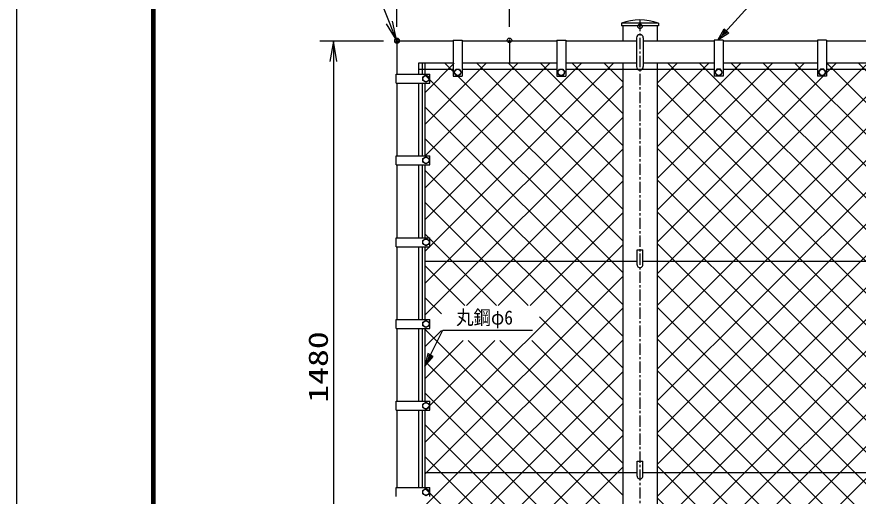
# Model space of a CAD drawing. Units: millimetres, scale not verified. Extents: x -4455 to 4455, y -3150 to 3150.
# Drawn here: x -4455 to -2585, y 985 to 2051 of the extents above; entities that cross this region are included whole.
import ezdxf
from ezdxf.enums import TextEntityAlignment as Align

# ---------------------------------------------------------------- set-up
doc = ezdxf.new("R2010")
doc.units = ezdxf.units.MM
doc.header["$LTSCALE"] = 20
doc.header["$PDMODE"] = 32
doc.header["$PDSIZE"] = 10
doc.linetypes.add('USER1', pattern=[2, 1.25, -0.25, 0.25, -0.25])
for name, color, linetype, lineweight in [('0-1_1', 7, 'Continuous', 25), ('0-2_0', 7, 'Continuous', 25), ('0-3_2', 7, 'Continuous', 25), ('0-4_EXTCNT-L', 2, 'Continuous', 25), ('0-5_DEFPOINTS', 7, 'Continuous', 25), ('0-7_WAKU', 7, 'Continuous', 25)]:
    doc.layers.add(name, color=color, linetype=linetype, lineweight=lineweight)
doc.styles.add('ＭＳ ゴシック', font='')
doc.styles.get('ＭＳ ゴシック').set_extended_font_data('MS Gothic')

# ---------------------------------------------------------------- blocks, each defined once
blk = doc.blocks.new('DARROWS')
at = {"layer": '0-2_0', "color": 2}
blk.add_line((0, 0), (-19.982, 0), dxfattribs=at)
blk.add_lwpolyline([(-20, -3.333), (0, 0), (-20, 3.333)], dxfattribs=at)
blk = doc.blocks.new('X48')
at = {"layer": '0-2_0', "color": 4}
for p, q in [((33265.5, 71449.3), (59604.4, 97788.2)), ((33265.5, 72863.5), (58190.2, 97788.2)), ((33265.5, 74277.7), (56776, 97788.2)), ((33265.5, 87005.6), (44048, 97788.2)), ((33265.5, 88419.8), (42633.8, 97788.2)), ((33265.5, 89834), (41219.6, 97788.2)), ((33265.5, 91248.3), (39805.4, 97788.2)), ((33265.5, 92662.5), (38391.2, 97788.2)), ((33265.5, 94076.7), (36977, 97788.2)), ((33265.5, 95490.9), (35562.8, 97788.2)), ((33265.5, 96905.1), (34148.5, 97788.2)), ((56601.2, 74920.7), (33733.7, 97788.2)), ((34118.6, 70888.2), (61018.6, 97788.2)), ((58015.4, 74920.7), (35147.9, 97788.2)), ((59429.6, 74920.7), (36562.1, 97788.2)), ((61733.5, 74031), (37976.3, 97788.2)), ((43387.1, 93791.7), (39390.6, 97788.2)), ((43387.1, 95205.9), (40804.8, 97788.2)), ((43503.1, 96504.1), (42219, 97788.2)), ((44917.3, 96504.1), (43633.2, 97788.2)), ((44178.2, 96504.1), (45462.3, 97788.2)), ((46331.5, 96504.1), (45047.4, 97788.2)), ((45592.4, 96504.1), (46876.5, 97788.2)), ((47745.7, 96504.1), (46461.6, 97788.2)), ((47006.6, 96504.1), (48290.7, 97788.2)), ((49159.9, 96504.1), (47875.8, 97788.2)), ((48420.8, 96504.1), (49704.9, 97788.2)), ((50574.1, 96504.1), (49290.1, 97788.2)), ((49835, 96504.1), (51119.1, 97788.2)), ((61733.5, 86758.9), (50704.3, 97788.2)), ((51249.3, 96504.1), (52533.3, 97788.2)), ((51349.8, 93776.2), (55361.7, 97788.2)), ((51349.8, 95190.4), (53947.5, 97788.2)), ((61733.5, 88173.1), (52118.5, 97788.2)), ((61733.5, 89587.3), (53532.7, 97788.2)), ((61733.5, 91001.6), (54946.9, 97788.2)), ((61733.5, 92415.8), (56361.1, 97788.2)), ((61733.5, 93830), (57775.3, 97788.2)), ((61733.5, 95244.2), (59189.6, 97788.2)), ((61733.5, 96658.4), (60603.8, 97788.2)), ((43749.4, 79104.7), (61733.5, 97088.8)), ((55186.9, 74920.7), (33265.5, 96842.1)), ((33265.5, 85591.4), (43387.1, 95713)), ((53772.7, 74920.7), (33265.5, 95427.9)), ((45163.6, 79104.7), (61733.5, 95674.6)), ((61733.5, 85344.7), (51349.8, 95728.4)), ((33265.5, 84177.2), (43387.1, 94298.7)), ((46577.8, 79104.7), (61733.5, 94260.4)), ((61733.5, 83930.5), (51349.8, 94314.2)), ((52358.5, 74920.7), (33265.5, 94013.7)), ((33265.5, 82763), (43387.1, 92884.5)), ((33265.5, 75691.9), (50352.9, 92779.3)), ((33265.5, 77106.1), (48938.7, 92779.3)), ((33265.5, 78520.3), (47524.5, 92779.3)), ((33265.5, 79934.5), (46110.2, 92779.3)), ((33265.5, 81348.8), (44696, 92779.3)), ((61733.5, 75445.2), (44399.4, 92779.3)), ((61733.5, 76859.4), (45813.6, 92779.3)), ((61733.5, 78273.6), (47227.8, 92779.3)), ((47334, 78446.7), (61733.5, 92846.2)), ((61733.5, 79687.9), (48642.1, 92779.3)), ((61733.5, 81102.1), (50056.3, 92779.3)), ((61733.5, 82516.3), (51349.8, 92900)), ((46760.3, 79104.7), (33265.5, 92599.5)), ((41189.7, 70888.2), (61733.5, 91432)), ((45346.1, 79104.7), (33265.5, 91185.3)), ((43931.9, 79104.7), (33265.5, 89771.1)), ((42603.9, 70888.2), (61733.5, 90017.8)), ((43182.9, 78439.5), (33265.5, 88356.9)), ((44018.1, 70888.2), (61733.5, 88603.6)), ((45432.3, 70888.2), (61733.5, 87189.3)), ((49320, 70888.2), (33265.5, 86942.7)), ((46846.5, 70888.2), (61733.5, 85775.1)), ((47905.8, 70888.2), (33265.5, 85528.4)), ((52293.3, 74920.7), (61733.5, 84360.9)), ((46491.6, 70888.2), (33265.5, 84114.2)), ((45077.4, 70888.2), (33265.5, 82700)), ((53707.5, 74920.7), (61733.5, 82946.7)), ((55121.7, 74920.7), (61733.5, 81532.5)), ((43663.1, 70888.2), (33265.5, 81285.8)), ((56535.9, 74920.7), (61733.5, 80118.3)), ((42248.9, 70888.2), (33265.5, 79871.6)), ((35532.8, 70888.2), (43182.9, 78538.2)), ((57950.1, 74920.7), (61733.5, 78704.1)), ((40834.7, 70888.2), (33265.5, 78457.4)), ((51043.6, 74821.4), (47334, 78531)), ((36947, 70888.2), (44027, 77968.2)), ((38361.2, 70888.2), (45441.2, 77968.2)), ((39775.5, 70888.2), (46855.5, 77968.2)), ((50734.2, 70888.2), (43654.2, 77968.2)), ((52148.4, 70888.2), (45068.4, 77968.2)), ((51043.6, 73407.2), (46482.6, 77968.2)), ((39420.5, 70888.2), (33265.5, 77043.2)), ((59364.4, 74920.7), (61733.5, 77289.9)), ((38006.3, 70888.2), (33265.5, 75628.9)), ((60282.4, 74424.6), (61733.5, 75875.6)), ((58160.2, 70888.2), (61733.5, 74461.4)), ((36592.1, 70888.2), (33265.5, 74214.7)), ((61733.5, 72616.8), (60282.4, 74067.9)), ((48260.7, 70888.2), (51043.6, 73671)), ((49675, 70888.2), (51972.7, 73185.9)), ((51089.2, 70888.2), (53386.9, 73185.9)), ((53562.6, 70888.2), (51264.9, 73185.9)), ((52503.4, 70888.2), (54801.1, 73185.9)), ((54976.9, 70888.2), (52679.1, 73185.9)), ((53917.6, 70888.2), (56215.3, 73185.9)), ((56391.1, 70888.2), (54093.3, 73185.9)), ((55331.8, 70888.2), (57629.5, 73185.9)), ((57805.3, 70888.2), (55507.6, 73185.9)), ((56746, 70888.2), (59043.7, 73185.9)), ((59219.5, 70888.2), (56921.8, 73185.9)), ((60633.7, 70888.2), (58336, 73185.9)), ((59574.4, 70888.2), (61733.5, 73047.2)), ((61733.5, 71202.6), (59750.2, 73185.9)), ((35177.9, 70888.2), (33265.5, 72800.5)), ((60988.7, 70888.2), (61733.5, 71633)), ((33763.6, 70888.2), (33265.5, 71386.3))]:
    blk.add_line(p, q, dxfattribs=at)

msp = doc.modelspace()

# ---------------------------------------------------------------- linework, layer by layer
at = {"layer": '0-1_1', "color": 4, "linetype": 'USER1'}
msp.add_line((-3070.1, 2044.6), (-3070.1, 123.25), dxfattribs=at)
at = {"layer": '0-1_1'}
for p, q in [((-3029.1, 2037.09), (-3111.1, 2037.09)), ((-3111.1, 2037.09), (-3111.1, 2031.09)), ((-3029.1, 2031.09), (-3111.1, 2031.09)), ((-3108.4, 2031.09), (-3108.4, 1997.09)), ((-3031.8, 2031.09), (-3031.8, 1997.09)), ((-3029.1, 2037.09), (-3029.1, 2031.09)), ((-3077.6, 2004.47), (-3077.6, 1940.59)), ((-3062.6, 2004.47), (-3062.6, 1940.59)), ((-3610.1, 1999.09), (-3610.1, 1924.06)), ((-3485.1, 1997.09), (-3610.1, 1997.09)), ((-3485.1, 1999.09), (-3485.1, 1919.09)), ((-3485.1, 1999.09), (-3465.1, 1999.09)), ((-3465.1, 1999.09), (-3465.1, 1919.09)), ((-3255.1, 1997.09), (-3465.1, 1997.09)), ((-3360.1, 1997.09), (-3360.1, 1948.09)), ((-3255.1, 1999.09), (-3255.1, 1919.09)), ((-3255.1, 1999.09), (-3235.1, 1999.09)), ((-3235.1, 1999.09), (-3235.1, 1919.09)), ((-3077.6, 1997.09), (-3235.1, 1997.09)), ((-2905.1, 1997.09), (-3062.6, 1997.09)), ((-2905.1, 1999.09), (-2905.1, 1919.09)), ((-2885.1, 1999.09), (-2905.1, 1999.09)), ((-2885.1, 1999.09), (-2885.1, 1919.09)), ((-2675.1, 1997.09), (-2885.1, 1997.09)), ((-2675.1, 1999.09), (-2675.1, 1919.09)), ((-2655.1, 1999.09), (-2675.1, 1999.09)), ((-2655.1, 1999.09), (-2655.1, 1919.09)), ((-2445.1, 1997.09), (-2655.1, 1997.09)), ((-3562.1, 1948.09), (-3562.1, 1924.06)), ((-3485.1, 1948.09), (-3562.1, 1948.09)), ((-3554.1, 1948.09), (-3554.1, 1924.06)), ((-3548.1, 1948.09), (-3548.1, 1924.06)), ((-3255.1, 1948.09), (-3465.1, 1948.09)), ((-3077.6, 1948.09), (-3235.1, 1948.09)), ((-3108.4, 1948.09), (-3108.4, 581.09)), ((-2905.1, 1948.09), (-3062.6, 1948.09)), ((-3031.8, 1948.09), (-3031.8, 581.09)), ((-2675.1, 1948.09), (-2885.1, 1948.09)), ((-2445.1, 1948.09), (-2655.1, 1948.09)), ((-3485.1, 1934.09), (-3562.1, 1934.09)), ((-3255.1, 1934.09), (-3465.1, 1934.09)), ((-2905.1, 1934.09), (-3235.1, 1934.09)), ((-2675.1, 1934.09), (-2885.1, 1934.09)), ((-2445.1, 1934.09), (-2655.1, 1934.09)), ((-3611.79, 1924.06), (-3536.79, 1924.06)), ((-3611.79, 1904.06), (-3611.79, 1924.06)), ((-3536.79, 1904.06), (-3536.79, 1924.06)), ((-3485.1, 1919.09), (-3465.1, 1919.09)), ((-3255.1, 1919.09), (-3235.1, 1919.09)), ((-2885.1, 1919.09), (-2905.1, 1919.09)), ((-2655.1, 1919.09), (-2675.1, 1919.09)), ((-3611.79, 1904.06), (-3536.79, 1904.06)), ((-3610.1, 1904.06), (-3610.1, 1742.06)), ((-3562.1, 1904.06), (-3562.1, 1742.06)), ((-3554.1, 1904.06), (-3554.1, 1742.06)), ((-3548.1, 1904.06), (-3548.1, 1742.06)), ((-3611.79, 1742.06), (-3536.79, 1742.06)), ((-3611.79, 1722.06), (-3611.79, 1742.06)), ((-3536.79, 1722.06), (-3536.79, 1742.06)), ((-3611.79, 1722.06), (-3536.79, 1722.06)), ((-3610.1, 1722.06), (-3610.1, 1560.06)), ((-3562.1, 1722.06), (-3562.1, 1560.06)), ((-3554.1, 1722.06), (-3554.1, 1560.06)), ((-3548.1, 1722.06), (-3548.1, 1560.06)), ((-3611.79, 1560.06), (-3536.79, 1560.06)), ((-3611.79, 1540.06), (-3611.79, 1560.06)), ((-3536.79, 1540.06), (-3536.79, 1560.06)), ((-3611.79, 1540.06), (-3536.79, 1540.06)), ((-3610.1, 1540.06), (-3610.1, 1378.06)), ((-3562.1, 1540.06), (-3562.1, 1378.06)), ((-3554.1, 1540.06), (-3554.1, 1378.06)), ((-3548.1, 1540.06), (-3548.1, 1378.06)), ((-3076.28, 1499.82), (-3076.28, 1532.79)), ((-3076.28, 1532.79), (-3063.72, 1532.79)), ((-3063.72, 1499.82), (-3063.72, 1532.79)), ((-3108.4, 1507.09), (-3548.1, 1507.09)), ((-3076.28, 1507.09), (-3108.4, 1507.09)), ((-1608.4, 1507.09), (-3063.72, 1507.09)), ((-3611.79, 1378.06), (-3536.79, 1378.06)), ((-3611.79, 1358.06), (-3611.79, 1378.06)), ((-3536.79, 1358.06), (-3536.79, 1378.06)), ((-3611.79, 1358.06), (-3536.79, 1358.06)), ((-3610.1, 1358.06), (-3610.1, 1196.06)), ((-3562.1, 1358.06), (-3562.1, 1196.06)), ((-3554.1, 1358.06), (-3554.1, 1196.06)), ((-3548.1, 1358.06), (-3548.1, 1196.06)), ((-3611.79, 1196.06), (-3536.79, 1196.06)), ((-3611.79, 1176.06), (-3611.79, 1196.06)), ((-3536.79, 1176.06), (-3536.79, 1196.06)), ((-3611.79, 1176.06), (-3536.79, 1176.06)), ((-3610.1, 1176.06), (-3610.1, 1004.06)), ((-3562.1, 1176.06), (-3562.1, 1004.06)), ((-3554.1, 1176.06), (-3554.1, 1004.06)), ((-3548.1, 1176.06), (-3548.1, 1004.06)), ((-3076.28, 1062.79), (-3063.72, 1062.79)), ((-3076.28, 1029.82), (-3076.28, 1062.79)), ((-3063.72, 1029.82), (-3063.72, 1062.79)), ((-3108.4, 1037.09), (-3548.1, 1037.09)), ((-3076.28, 1037.09), (-3108.4, 1037.09)), ((-1608.4, 1037.09), (-3063.72, 1037.09)), ((-3611.79, 984.06), (-3611.79, 1004.06)), ((-3611.79, 1004.06), (-3536.79, 1004.06)), ((-3536.79, 984.06), (-3536.79, 1004.06))]:
    msp.add_line(p, q, dxfattribs=at)
at = {"layer": '0-1_1', "color": 4}
for p, q in [((-3548.1, 1274.06), (-3508.1, 1354.06)), ((-3508.1, 1354.06), (-3308.6, 1354.06)), ((-3541.84, 1302.23), (-3548.1, 1274.06)), ((-3538.71, 1300.66), (-3541.84, 1286.58)), ((-3541.84, 1286.58), (-3532.45, 1297.53))]:
    msp.add_line(p, q, dxfattribs=at)
for points in [[(-2896.69, 1999.09), (-2784.06, 2124.09), (-2602.23, 2124.09)], [(-2875.35, 2017.55), (-2887.32, 2009.49), (-2880.55, 2022.23)], [(-3548.1, 1274.06), (-3529.32, 1295.97), (-3541.84, 1302.23)]]:
    msp.add_lwpolyline(points, dxfattribs=at)
msp.add_lwpolyline([(-2883.15, 2024.58), (-2872.75, 2015.2), (-2896.69, 1999.09)], close=True, dxfattribs=at)
at = {"layer": '0-1_1'}
for centre, radius, start, end in [((-3070.1, 2004.47), 7.5, 0, 180), ((-3070.1, 1940.59), 7.5, 180, 0), ((-3070, 1499.82), 6.28, 179.99965, 359.99973), ((-3070, 1029.82), 6.28, 179.99965, 359.99973)]:
    msp.add_arc(centre, radius, start, end, dxfattribs=at)
at = {"layer": '0-2_0', "color": 4}
for p, q in [((-3548.1, 1529.06), (-3129.07, 1948.09)), ((-3548.1, 1599.77), (-3199.78, 1948.09)), ((-3548.1, 1670.48), (-3270.49, 1948.09)), ((-3548.1, 1741.19), (-3341.2, 1948.09)), ((-3548.1, 1811.9), (-3411.91, 1948.09)), ((-3548.1, 1882.61), (-3482.62, 1948.09)), ((-3108.4, 1553.13), (-3503.36, 1948.09)), ((-3108.4, 1623.84), (-3432.65, 1948.09)), ((-3108.4, 1694.55), (-3361.94, 1948.09)), ((-3108.4, 1765.26), (-3291.23, 1948.09)), ((-3108.4, 1835.97), (-3220.52, 1948.09)), ((-3108.4, 1906.68), (-3149.81, 1948.09)), ((-3108.4, 1482.41), (-3548.1, 1922.11)), ((-3548.1, 1458.35), (-3108.4, 1898.05)), ((-3108.4, 1411.7), (-3548.1, 1851.4)), ((-3548.1, 1387.64), (-3108.4, 1827.34)), ((-3108.4, 1340.99), (-3548.1, 1780.69)), ((-3455.68, 1409.35), (-3108.4, 1756.63)), ((-3108.4, 1270.28), (-3548.1, 1709.98)), ((-3384.97, 1409.35), (-3108.4, 1685.92)), ((-3318.17, 1409.35), (-3548.1, 1639.27)), ((-3314.26, 1409.35), (-3108.4, 1615.21)), ((-3388.88, 1409.35), (-3548.1, 1568.56)), ((-3548.1, 1104.79), (-3108.4, 1544.49)), ((-3459.59, 1409.35), (-3548.1, 1497.85)), ((-3548.1, 1034.08), (-3108.4, 1473.78)), ((-3511.37, 1390.41), (-3548.1, 1427.14)), ((-3548.1, 963.37), (-3108.4, 1403.07)), ((-3108.4, 1199.57), (-3292.96, 1384.13)), ((-3108.4, 916.73), (-3548.1, 1356.43)), ((-3548.1, 1316.93), (-3511.37, 1353.66)), ((-3548.1, 892.66), (-3108.4, 1332.36)), ((-3548.1, 1175.51), (-3392.47, 1331.14)), ((-3548.1, 1246.22), (-3463.18, 1331.14)), ((-3108.4, 987.44), (-3452.1, 1331.14)), ((-3108.4, 1058.15), (-3381.39, 1331.14)), ((-3108.4, 1128.86), (-3310.67, 1331.14)), ((-3108.4, 846.02), (-3548.1, 1285.72)), ((-3548.1, 821.95), (-3108.4, 1261.65)), ((-3108.4, 775.31), (-3548.1, 1215.01)), ((-3548.1, 751.24), (-3108.4, 1190.94)), ((-3108.4, 704.6), (-3548.1, 1144.3)), ((-3548.1, 680.53), (-3108.4, 1120.23)), ((-3108.4, 633.89), (-3548.1, 1073.59)), ((-3548.1, 609.82), (-3108.4, 1049.52)), ((-3148.31, 603.09), (-3548.1, 1002.88))]:
    msp.add_line(p, q, dxfattribs=at)
at = {"layer": '0-2_0'}
msp.add_arc((-3070.1, 1928.87), 115.72, 69.25002, 110.74998, dxfattribs=at)
at = {"layer": '0-3_2'}
for p, q in [((-2899.1, 1935.02), (-2903.1, 1928.09)), ((-2903.1, 1928.09), (-2899.1, 1921.16)), ((-2891.1, 1935.02), (-2899.1, 1935.02)), ((-2887.1, 1928.09), (-2891.1, 1935.02)), ((-2891.1, 1921.16), (-2887.1, 1928.09)), ((-2669.1, 1935.02), (-2673.1, 1928.09)), ((-2673.1, 1928.09), (-2669.1, 1921.16)), ((-2661.1, 1935.02), (-2669.1, 1935.02)), ((-2657.1, 1928.09), (-2661.1, 1935.02)), ((-2661.1, 1921.16), (-2657.1, 1928.09)), ((-3552.72, 1918.06), (-3545.79, 1922.06)), ((-3552.72, 1910.06), (-3552.72, 1918.06)), ((-3545.79, 1906.06), (-3552.72, 1910.06)), ((-3545.79, 1922.06), (-3538.86, 1918.06)), ((-3538.86, 1910.06), (-3545.79, 1906.06)), ((-3538.86, 1918.06), (-3538.86, 1910.06)), ((-2899.1, 1921.16), (-2891.1, 1921.16)), ((-2669.1, 1921.16), (-2661.1, 1921.16)), ((-3552.72, 1736.06), (-3545.79, 1740.06)), ((-3545.79, 1740.06), (-3538.86, 1736.06)), ((-3538.86, 1728.06), (-3545.79, 1724.06)), ((-3538.86, 1736.06), (-3538.86, 1728.06)), ((-3552.72, 1554.06), (-3545.79, 1558.06)), ((-3552.72, 1546.06), (-3552.72, 1554.06)), ((-3545.79, 1542.06), (-3552.72, 1546.06)), ((-3552.72, 1372.06), (-3545.79, 1376.06)), ((-3545.79, 1376.06), (-3538.86, 1372.06)), ((-3538.86, 1372.06), (-3538.86, 1364.06)), ((-3538.86, 1364.06), (-3545.79, 1360.06)), ((-3552.72, 1190.06), (-3545.79, 1194.06)), ((-3552.72, 1182.06), (-3552.72, 1190.06)), ((-3545.79, 1178.06), (-3552.72, 1182.06)), ((-3552.72, 998.06), (-3545.79, 1002.06)), ((-3545.79, 1002.06), (-3538.86, 998.06)), ((-3538.86, 998.06), (-3538.86, 990.06)), ((-3538.86, 990.06), (-3545.79, 986.06))]:
    msp.add_line(p, q, dxfattribs=at)
for points in [[(-3483.1, 1928.09), (-3479.1, 1935.02), (-3471.1, 1935.02), (-3467.1, 1928.09), (-3471.1, 1921.16), (-3479.1, 1921.16)], [(-3253.1, 1928.09), (-3249.1, 1935.02), (-3241.1, 1935.02), (-3237.1, 1928.09), (-3241.1, 1921.16), (-3249.1, 1921.16)]]:
    msp.add_lwpolyline(points, close=True, dxfattribs=at)
for points in [[(-3545.79, 1724.06), (-3552.72, 1728.06), (-3552.72, 1736.06)], [(-3545.79, 1558.06), (-3538.86, 1554.06), (-3538.86, 1546.06), (-3545.79, 1542.06)], [(-3545.79, 1360.06), (-3552.72, 1364.06), (-3552.72, 1372.06)], [(-3545.79, 1194.06), (-3538.86, 1190.06), (-3538.86, 1182.06), (-3545.79, 1178.06)], [(-3545.79, 986.06), (-3552.72, 990.06), (-3552.72, 998.06)]]:
    msp.add_lwpolyline(points, dxfattribs=at)
for centre in [(-3475.1, 1928.09), (-3245.1, 1928.09), (-2895.1, 1928.09), (-2665.1, 1928.09), (-3545.79, 1914.06), (-3545.79, 1732.06), (-3545.79, 1550.06), (-3545.79, 1368.06), (-3545.79, 1186.06), (-3545.79, 994.06)]:
    msp.add_circle(centre, 6.93, dxfattribs=at)
at = {"layer": '0-4_EXTCNT-L', "color": 1}
for p, q in [((-3610.1, 2029.09), (-3610.1, 2123.17)), ((-3360.1, 2029.09), (-3360.1, 2123.17)), ((-3640.1, 1997.09), (-3781.48, 1997.09))]:
    msp.add_line(p, q, dxfattribs=at)
at = {"layer": '0-4_EXTCNT-L'}
msp.add_line((-3751.48, 1952.09), (-3751.48, 562.09), dxfattribs=at)
msp.add_lwpolyline([(-3626.79, 2038.88), (-3652.72, 2103.81), (-3852.27, 2103.81)], dxfattribs=at)
at = {"layer": '0-5_DEFPOINTS'}
for p in [(-3070.1, 2030.09), (-3610.1, 1999.09), (-3610.1, 1997.09), (-3360.1, 1999.09)]:
    msp.add_point(p, dxfattribs=at)
at = {"layer": '0-7_WAKU', "color": 3}
msp.add_lwpolyline([(-4455, 3150), (4455, 3150), (4455, -3150), (-4455, -3150)], close=True, dxfattribs=at)
at = {"layer": '0-7_WAKU'}
for points in [[(-4155, 2962.5), (4155, 2962.5), (4155, -2962.5), (-4155, -2962.5)], [(-4153.13, 2960.62), (4153.12, 2960.62), (4153.12, -2960.63), (-4153.13, -2960.63)], [(-4151.25, 2958.75), (4151.25, 2958.75), (4151.25, -2958.75), (-4151.25, -2958.75)], [(-4149.38, 2956.87), (4149.37, 2956.87), (4149.37, -2956.88), (-4149.38, -2956.88)], [(-4147.5, 2955), (4147.5, 2955), (4147.5, -2955), (-4147.5, -2955)]]:
    msp.add_lwpolyline(points, close=True, dxfattribs=at)

# ---------------------------------------------------------------- block references
at = {"layer": '0-4_EXTCNT-L', "xscale": 2.25, "yscale": 2.25}
for p, rotation in [((-3610.1, 1997.09), 291.76769), ((-3751.48, 1997.09), 90)]:
    msp.add_blockref('DARROWS', p, dxfattribs=dict(at, rotation=rotation))
at = {"layer": '0-4_EXTCNT-L', "xscale": 0.05, "yscale": 0.05}
msp.add_blockref('X48', (-4695.07, -2941.32), dxfattribs=at)

# ---------------------------------------------------------------- texts
at = {"layer": '0-1_1', "color": 4, "style": 'ＭＳ ゴシック', "width": 0.9}
msp.add_text('丸鋼φ6', height=31.57, dxfattribs=at).set_placement((-3478.58, 1357.27), align=Align.BOTTOM_LEFT)
at = {"layer": '0-4_EXTCNT-L', "color": 3, "style": 'ＭＳ ゴシック', "width": 1.35}
msp.add_text('1480', height=43.26, rotation=90, dxfattribs=at).set_placement((-3750.66, 1192.96), align=Align.BOTTOM_LEFT)

doc.saveas('drawing.dxf')
